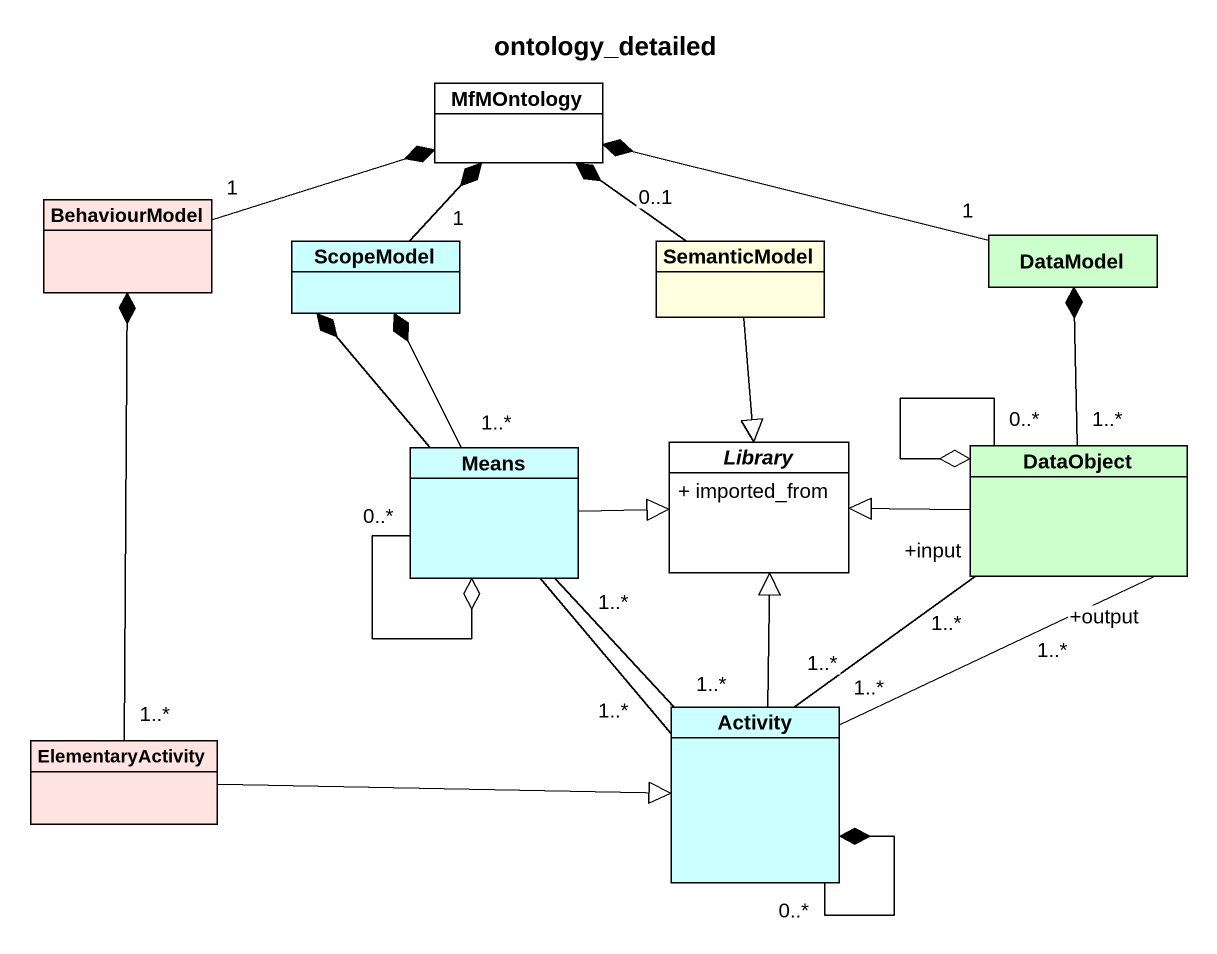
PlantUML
@startuml
title ontology_detailed
hide circle
hide empty members
skinparam classAttributeIconSize 0
class MfMOntology #FFFFFF
class BehaviourModel #FFE4E1
class ScopeModel #CCFFFF
class SemanticModel #FFFFE0
class DataModel #CCFFCC
class Means #CCFFFF
abstract class Library #FFFFFF {
  + imported_from
}
class DataObject #CCFFCC
class Activity #CCFFFF
class ElementaryActivity #FFE4E1
BehaviourModel "1" -right-* MfMOntology
ScopeModel "1" -up-* MfMOntology
SemanticModel "0..1" -up-* MfMOntology
SemanticModel --|> Library
DataModel "1" -left-* MfMOntology
Means "1..*" -up-* ScopeModel
Means "0..*" --o Means
Means -right-|> Library
DataObject "1..*" -up-* DataModel
DataObject -left-|> Library
DataObject "0..*" --o DataObject
Activity "1..*" -up-* ScopeModel
Activity "1..*" -up- "1..*" Means
Activity -up-|> Library
Activity "1..*" -up- "+input\n1..*" DataObject
Activity "1..*" -up- "+output\n1..*" DataObject
Activity "0..*" --* Activity
ElementaryActivity "1..*" -up-* BehaviourModel
ElementaryActivity -right-|> Activity
@enduml
